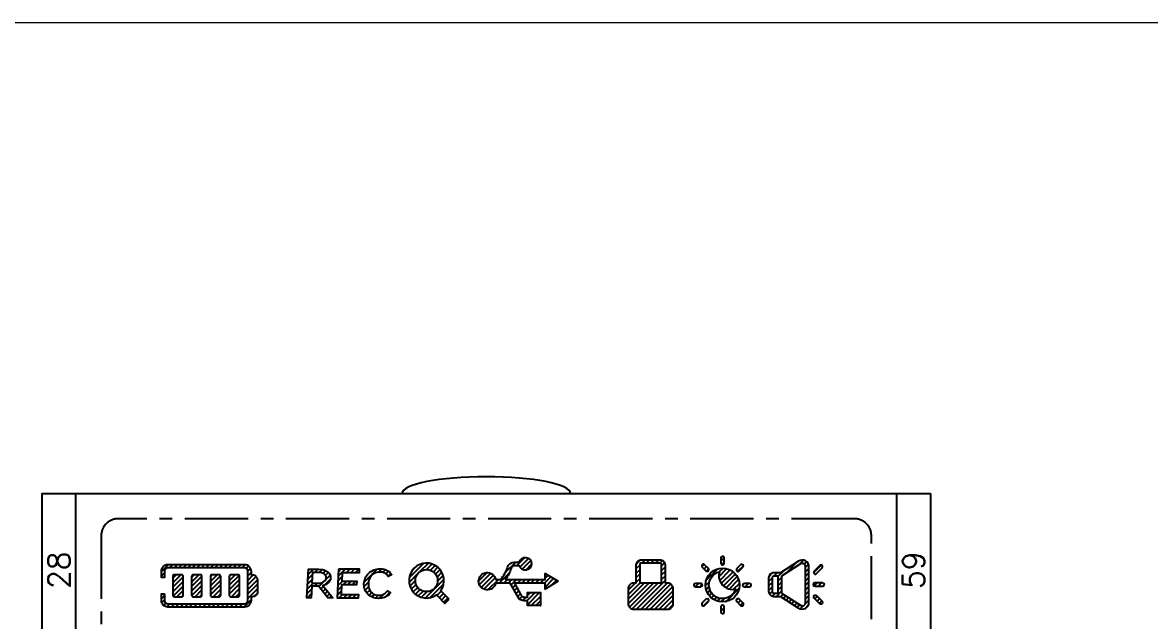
# Model space of a CAD drawing. Header units: millimetres. Extents: x 496 to 1208, y 1378 to 1539.
# Drawn here: x 1024 to 1091, y 1501.8 to 1537.3 of the extents above; entities that cross this region are included whole.
import ezdxf
from ezdxf.enums import TextEntityAlignment as Align

# ---------------------------------------------------------------- set-up
doc = ezdxf.new("R2010")
doc.units = ezdxf.units.MM
doc.header["$LTSCALE"] = 3
doc.linetypes.add('CENTER', pattern=[2, 1.25, -0.25, 0.25, -0.25])
doc.layers.add('1', color=7, linetype='Continuous')
doc.styles.add('romans', font='romans.shx')
pattern_1 = [(45, (202.90686, 3937.36203), (-0.134703842, 0.134703842), [])]

msp = doc.modelspace()

# ---------------------------------------------------------------- hatches: boundary and pattern name
at = {"linetype": 'Continuous'}
h = msp.add_hatch(dxfattribs=at)
h.set_pattern_fill('ANSI31', color=256, scale=0.06, style=0)
h.set_pattern_definition(pattern_1)
h.paths.add_polyline_path([(1032.451, 1503.388), (1032.451, 1502.998, 0.414214), (1032.646, 1502.804), (1037.194, 1502.804, 0.414214), (1037.388, 1502.998), (1037.388, 1504.75, 0.414214), (1037.194, 1504.944), (1032.646, 1504.944, 0.414214), (1032.451, 1504.75), (1032.451, 1504.36), (1032.257, 1504.36), (1032.257, 1504.75, -0.414214), (1032.646, 1505.139), (1037.194, 1505.139, -0.414214), (1037.583, 1504.75), (1037.583, 1504.524, -0.136048), (1037.781, 1504.502, -0.303347), (1037.961, 1504.232), (1037.961, 1503.516, -0.414214), (1037.669, 1503.224), (1037.583, 1503.224), (1037.583, 1502.998, -0.414214), (1037.194, 1502.609), (1032.646, 1502.609, -0.414214), (1032.257, 1502.998), (1032.257, 1503.388)])
h = msp.add_hatch(dxfattribs=at)
h.set_pattern_fill('ANSI31', color=256, scale=0.06, style=0)
h.set_pattern_definition(pattern_1)
h.paths.add_polyline_path([(1049.077, 1502.822), (1048.582, 1503.328, -11.410672), (1048.84, 1503.581), (1049.335, 1503.074)])
h.paths.add_polyline_path([(1047.996, 1504.844, -1), (1047.996, 1503.527, -1)])
h = msp.add_hatch(dxfattribs=at)
h.set_pattern_fill('ANSI31', color=256, scale=0.06, style=0)
h.set_pattern_definition(pattern_1)
h.paths.add_polyline_path([(1055.808, 1504.143), (1055.037, 1503.674), (1055.037, 1504.033), (1053.219, 1504.033), (1053.623, 1503.305, 0.272325), (1053.798, 1503.202), (1053.99, 1503.202), (1053.99, 1503.466), (1054.755, 1503.466), (1054.755, 1502.703), (1053.99, 1502.703), (1053.99, 1502.982), (1053.798, 1502.982, -0.272325), (1053.431, 1503.198), (1052.967, 1504.033), (1052.107, 1504.033, -9.273603), (1052.107, 1504.253), (1052.398, 1504.253, 0.113429), (1052.808, 1504.983, -0.332585), (1053.211, 1505.284), (1053.5, 1505.284, -6.674537), (1053.503, 1505.064), (1053.211, 1505.064, 0.332585), (1053.019, 1504.921, -0.090167), (1052.683, 1504.253), (1055.037, 1504.253), (1055.037, 1504.612)])
h = msp.add_hatch(dxfattribs=at)
h.set_pattern_fill('ANSI31', color=256, scale=0.06, style=0)
h.set_pattern_definition(pattern_1)
h.paths.add_polyline_path([(1059.992, 1503.746, -0.414214), (1060.292, 1504.046), (1060.451, 1504.046), (1060.451, 1505.118, -0.414214), (1060.751, 1505.418), (1061.855, 1505.418, -0.414214), (1062.155, 1505.118), (1062.155, 1504.046, -0.069912), (1062.373, 1504.04, -0.357806), (1062.614, 1503.746), (1062.614, 1502.77, -0.414214), (1062.314, 1502.47), (1060.292, 1502.47, -0.414214), (1059.992, 1502.77)])
h.paths.add_polyline_path([(1060.651, 1505.118, -0.414214), (1060.751, 1505.218), (1061.855, 1505.218, -0.414214), (1061.955, 1505.118), (1061.955, 1504.046), (1060.651, 1504.046)])
h = msp.add_hatch(dxfattribs=at)
h.set_pattern_fill('ANSI31', color=256, scale=0.06, style=0)
h.set_pattern_definition(pattern_1)
h.paths.add_polyline_path([(1064.363, 1504.985, -1), (1064.505, 1505.126), (1064.727, 1504.904, -1), (1064.586, 1504.762)])
h = msp.add_hatch(dxfattribs=at)
h.set_pattern_fill('ANSI31', color=256, scale=0.06, style=0)
h.set_pattern_definition(pattern_1)
h.paths.add_polyline_path([(1065.47, 1505.526, -1), (1065.67, 1505.526), (1065.67, 1505.211, -1), (1065.47, 1505.211)])
h = msp.add_hatch(dxfattribs=at)
h.set_pattern_fill('ANSI31', color=256, scale=0.06, style=0)
h.set_pattern_definition(pattern_1)
h.paths.add_polyline_path([(1066.636, 1505.126, -1), (1066.777, 1504.985), (1066.555, 1504.762, -1), (1066.413, 1504.904)])
h = msp.add_hatch(dxfattribs=at)
h.set_pattern_fill('ANSI31', color=256, scale=0.06, style=0)
h.set_pattern_definition(pattern_1)
h.paths.add_polyline_path([(1068.605, 1503.244, -0.414214), (1068.305, 1503.544), (1068.305, 1504.344, -0.414214), (1068.605, 1504.644), (1069.018, 1504.644), (1070.08, 1505.336, -0.595486), (1070.699, 1505.001), (1070.699, 1502.887, -0.595486), (1070.08, 1502.552), (1069.018, 1503.244)])
h.paths.add_polyline_path([(1069.078, 1504.444), (1070.19, 1505.169, -0.595486), (1070.499, 1505.001), (1070.499, 1502.887, -0.595486), (1070.19, 1502.719), (1069.078, 1503.444)])
h.paths.add_polyline_path([(1068.605, 1503.444, -0.414214), (1068.505, 1503.544), (1068.505, 1504.344, -0.414214), (1068.605, 1504.444), (1068.878, 1504.444), (1068.878, 1503.444)])
h = msp.add_hatch(dxfattribs=at)
h.set_pattern_fill('ANSI31', color=256, scale=0.06, style=0)
h.set_pattern_definition(pattern_1)
h.paths.add_polyline_path([(1071.341, 1505.076, -1), (1071.482, 1504.934), (1071.146, 1504.598, -1), (1071.005, 1504.739)])
h = msp.add_hatch(dxfattribs=at)
h.set_pattern_fill('ANSI31', color=256, scale=0.06, style=0)
h.set_pattern_definition(pattern_1)
h.paths.add_polyline_path([(1032.937, 1503.32), (1032.937, 1504.428, -0.414214), (1033.035, 1504.526), (1033.453, 1504.526, -0.414214), (1033.55, 1504.428), (1033.55, 1503.32, -0.414214), (1033.453, 1503.223), (1033.035, 1503.223, -0.414214)])
h = msp.add_hatch(dxfattribs=at)
h.set_pattern_fill('ANSI31', color=256, scale=0.06, style=0)
h.set_pattern_definition(pattern_1)
h.paths.add_polyline_path([(1034.055, 1503.32), (1034.055, 1504.428, -0.414214), (1034.152, 1504.526), (1034.57, 1504.526, -0.414214), (1034.667, 1504.428), (1034.667, 1503.32, -0.414214), (1034.57, 1503.223), (1034.152, 1503.223, -0.414214)])
h = msp.add_hatch(dxfattribs=at)
h.set_pattern_fill('ANSI31', color=256, scale=0.06, style=0)
h.set_pattern_definition(pattern_1)
h.paths.add_polyline_path([(1035.172, 1503.32), (1035.172, 1504.428, -0.414214), (1035.269, 1504.526), (1035.688, 1504.526, -0.414214), (1035.785, 1504.428), (1035.785, 1503.32, -0.414214), (1035.688, 1503.223), (1035.269, 1503.223, -0.414214)])
h = msp.add_hatch(dxfattribs=at)
h.set_pattern_fill('ANSI31', color=256, scale=0.06, style=0)
h.set_pattern_definition(pattern_1)
h.paths.add_polyline_path([(1036.29, 1503.32), (1036.29, 1504.428, -0.414214), (1036.387, 1504.526), (1036.805, 1504.526, -0.414214), (1036.902, 1504.428), (1036.902, 1503.32, -0.414214), (1036.805, 1503.223), (1036.387, 1503.223, -0.414214)])
h = msp.add_hatch(dxfattribs=at)
h.set_pattern_fill('ANSI31', color=256, scale=0.06, style=0)
h.set_pattern_definition(pattern_1)
h.paths.add_polyline_path([(1042.289, 1504.266), (1042.262, 1504.188), (1042.219, 1504.116), (1042.172, 1504.063), (1042.106, 1504.005), (1042.03, 1503.956), (1041.942, 1503.916), (1041.849, 1503.886), (1042.442, 1503.155), (1042.139, 1503.155), (1041.585, 1503.852), (1041.182, 1503.852), (1041.146, 1503.155), (1040.898, 1503.155), (1040.987, 1504.855), (1041.613, 1504.855), (1041.716, 1504.85), (1041.814, 1504.838), (1041.906, 1504.817), (1041.982, 1504.791), (1042.068, 1504.75), (1042.143, 1504.701), (1042.204, 1504.642), (1042.226, 1504.615), (1042.267, 1504.544), (1042.292, 1504.469), (1042.302, 1504.387), (1042.301, 1504.351)])
h.paths.add_polyline_path([(1041.225, 1504.673), (1041.573, 1504.673), (1041.681, 1504.668), (1041.779, 1504.651), (1041.862, 1504.623), (1041.929, 1504.585), (1041.95, 1504.568), (1042.003, 1504.505), (1042.033, 1504.433), (1042.039, 1504.351), (1042.038, 1504.328), (1042.017, 1504.248), (1041.972, 1504.179), (1041.906, 1504.12), (1041.836, 1504.083), (1041.751, 1504.055), (1041.652, 1504.038), (1041.539, 1504.032), (1041.191, 1504.032)])
h = msp.add_hatch(dxfattribs=at)
h.set_pattern_fill('ANSI31', color=256, scale=0.06, style=0)
h.set_pattern_definition(pattern_1)
h.paths.add_polyline_path([(1044.023, 1504.857), (1044.013, 1504.673), (1043.011, 1504.673), (1042.983, 1504.125), (1043.879, 1504.125), (1043.869, 1503.942), (1042.973, 1503.942), (1042.941, 1503.339), (1043.973, 1503.339), (1043.964, 1503.155), (1042.684, 1503.155), (1042.774, 1504.857)])
h = msp.add_hatch(dxfattribs=at)
h.set_pattern_fill('ANSI31', color=256, scale=0.06, style=0)
h.set_pattern_definition(pattern_1)
h.paths.add_polyline_path([(1045.045, 1504.667), (1044.955, 1504.637), (1044.892, 1504.606), (1044.815, 1504.556), (1044.748, 1504.497), (1044.69, 1504.429), (1044.648, 1504.364), (1044.611, 1504.293), (1044.582, 1504.217), (1044.561, 1504.135), (1044.549, 1504.05), (1044.546, 1504.007), (1044.546, 1503.919), (1044.553, 1503.836), (1044.57, 1503.757), (1044.595, 1503.684), (1044.61, 1503.649), (1044.653, 1503.573), (1044.704, 1503.505), (1044.767, 1503.448), (1044.828, 1503.406), (1044.91, 1503.366), (1044.998, 1503.339), (1045.092, 1503.324), (1045.169, 1503.32), (1045.268, 1503.326), (1045.358, 1503.345), (1045.44, 1503.374), (1045.516, 1503.417), (1045.583, 1503.471), (1045.644, 1503.537), (1045.673, 1503.578), (1045.867, 1503.48), (1045.817, 1503.407), (1045.758, 1503.342), (1045.688, 1503.284), (1045.609, 1503.234), (1045.587, 1503.223), (1045.501, 1503.186), (1045.411, 1503.158), (1045.315, 1503.14), (1045.215, 1503.13), (1045.165, 1503.129), (1045.064, 1503.134), (1044.969, 1503.147), (1044.878, 1503.169), (1044.79, 1503.199), (1044.706, 1503.237), (1044.7, 1503.241), (1044.624, 1503.287), (1044.555, 1503.341), (1044.494, 1503.399), (1044.438, 1503.466), (1044.391, 1503.538), (1044.383, 1503.552), (1044.347, 1503.623), (1044.32, 1503.698), (1044.299, 1503.775), (1044.288, 1503.856), (1044.283, 1503.941), (1044.284, 1504.007), (1044.293, 1504.094), (1044.307, 1504.178), (1044.33, 1504.257), (1044.36, 1504.335), (1044.398, 1504.408), (1044.43, 1504.462), (1044.485, 1504.535), (1044.546, 1504.603), (1044.612, 1504.663), (1044.685, 1504.718), (1044.765, 1504.765), (1044.781, 1504.773), (1044.868, 1504.812), (1044.958, 1504.842), (1045.053, 1504.863), (1045.15, 1504.877), (1045.25, 1504.882), (1045.256, 1504.882), (1045.359, 1504.877), (1045.455, 1504.863), (1045.546, 1504.841), (1045.63, 1504.808), (1045.669, 1504.789), (1045.746, 1504.741), (1045.812, 1504.686), (1045.868, 1504.622), (1045.913, 1504.551), (1045.923, 1504.531), (1045.717, 1504.434), (1045.669, 1504.507), (1045.612, 1504.568), (1045.546, 1504.616), (1045.471, 1504.653), (1045.387, 1504.677), (1045.295, 1504.69), (1045.241, 1504.692), (1045.14, 1504.686)])
h = msp.add_hatch(dxfattribs=at)
h.set_pattern_fill('ANSI31', color=256, scale=0.06, style=0)
h.set_pattern_definition(pattern_1)
h.paths.add_polyline_path([(1065.57, 1504.926, -1), (1065.57, 1502.912, -1)])
h.paths.add_polyline_path([(1065.388, 1504.705, 0.57735), (1066.342, 1503.684, -1.732051)])
h = msp.add_hatch(dxfattribs=at)
h.set_pattern_fill('ANSI31', color=256, scale=0.06, style=0)
h.set_pattern_definition(pattern_1)
h.paths.add_polyline_path([(1063.964, 1503.819, -1), (1063.964, 1504.019), (1064.278, 1504.019, -1), (1064.278, 1503.819)])
h = msp.add_hatch(dxfattribs=at)
h.set_pattern_fill('ANSI31', color=256, scale=0.06, style=0)
h.set_pattern_definition(pattern_1)
h.paths.add_polyline_path([(1067.177, 1504.019, -1), (1067.177, 1503.819), (1066.863, 1503.819, -1), (1066.863, 1504.019)])
h = msp.add_hatch(dxfattribs=at)
h.set_pattern_fill('ANSI31', color=256, scale=0.06, style=0)
h.set_pattern_definition(pattern_1)
h.paths.add_polyline_path([(1071.518, 1504.044, -1), (1071.518, 1503.844), (1071.042, 1503.844, -1), (1071.042, 1504.044)])
h = msp.add_hatch(dxfattribs=at)
h.set_pattern_fill('ANSI31', color=256, scale=0.06, style=0)
h.set_pattern_definition(pattern_1)
h.paths.add_polyline_path([(1064.505, 1502.712, -1), (1064.363, 1502.854), (1064.586, 1503.076, -1), (1064.727, 1502.935)])
h = msp.add_hatch(dxfattribs=at)
h.set_pattern_fill('ANSI31', color=256, scale=0.06, style=0)
h.set_pattern_definition(pattern_1)
h.paths.add_polyline_path([(1066.777, 1502.854, -1), (1066.636, 1502.712), (1066.413, 1502.935, -1), (1066.555, 1503.076)])
h = msp.add_hatch(dxfattribs=at)
h.set_pattern_fill('ANSI31', color=256, scale=0.06, style=0)
h.set_pattern_definition(pattern_1)
h.paths.add_polyline_path([(1071.005, 1503.149, -1), (1071.146, 1503.29), (1071.482, 1502.954, -1), (1071.341, 1502.812)])
h = msp.add_hatch(dxfattribs=at)
h.set_pattern_fill('ANSI31', color=256, scale=0.06, style=0)
h.set_pattern_definition(pattern_1)
h.paths.add_polyline_path([(1065.67, 1502.312, -1), (1065.47, 1502.312), (1065.47, 1502.627, -1), (1065.67, 1502.627)])

# ---------------------------------------------------------------- linework, layer by layer
msp.add_lwpolyline([(1077.905, 1509.351), (1077.905, 1445.391), (1025.185, 1445.391), (1025.185, 1509.351)], close=True)
for points in [[(1027.185, 1445.391), (1027.185, 1509.351)], [(1075.905, 1445.391), (1075.905, 1509.351)]]:
    msp.add_lwpolyline(points)
at = {"linetype": 'CENTER'}
msp.add_lwpolyline([(1073.405, 1507.851), (1029.685, 1507.851, 0.414214), (1028.685, 1506.851), (1028.685, 1447.891, 0.414214), (1029.685, 1446.891), (1073.405, 1446.891, 0.414214), (1074.405, 1447.891), (1074.405, 1506.851, 0.414214)], format="xyb", close=True, dxfattribs=at)
at = {"linetype": 'Continuous'}
for points in [[(1032.451, 1503.388), (1032.451, 1502.998, 0.414214), (1032.646, 1502.804), (1037.194, 1502.804, 0.414214), (1037.388, 1502.998), (1037.388, 1504.75, 0.414214), (1037.194, 1504.944), (1032.646, 1504.944, 0.414214), (1032.451, 1504.75), (1032.451, 1504.36), (1032.257, 1504.36), (1032.257, 1504.75, -0.414214), (1032.646, 1505.139), (1037.194, 1505.139, -0.414214), (1037.583, 1504.75), (1037.583, 1504.524, -0.136048), (1037.781, 1504.502, -0.303347), (1037.961, 1504.232), (1037.961, 1503.516, -0.414214), (1037.669, 1503.224), (1037.583, 1503.224), (1037.583, 1502.998, -0.414214), (1037.194, 1502.609), (1032.646, 1502.609, -0.414214), (1032.257, 1502.998), (1032.257, 1503.388)], [(1049.335, 1503.074), (1048.84, 1503.581, 11.410672), (1048.582, 1503.328), (1049.077, 1502.822)], [(1055.808, 1504.143), (1055.037, 1503.674), (1055.037, 1504.033), (1053.219, 1504.033), (1053.623, 1503.305, 0.272325), (1053.798, 1503.202), (1053.99, 1503.202), (1053.99, 1503.466), (1054.755, 1503.466), (1054.755, 1502.703), (1053.99, 1502.703), (1053.99, 1502.982), (1053.798, 1502.982, -0.272325), (1053.431, 1503.198), (1052.967, 1504.033), (1052.107, 1504.033, -9.273603), (1052.107, 1504.253), (1052.398, 1504.253, 0.113429), (1052.808, 1504.983, -0.332585), (1053.211, 1505.284), (1053.5, 1505.284, -6.674537), (1053.503, 1505.064), (1053.211, 1505.064, 0.332585), (1053.019, 1504.921, -0.090167), (1052.683, 1504.253), (1055.037, 1504.253), (1055.037, 1504.612)], [(1059.992, 1503.746, -0.414214), (1060.292, 1504.046), (1060.451, 1504.046), (1060.451, 1505.118, -0.414214), (1060.751, 1505.418), (1061.855, 1505.418, -0.414214), (1062.155, 1505.118), (1062.155, 1504.046, -0.069912), (1062.373, 1504.04, -0.357806), (1062.614, 1503.746), (1062.614, 1502.77, -0.414214), (1062.314, 1502.47), (1060.292, 1502.47, -0.414214), (1059.992, 1502.77)], [(1060.651, 1504.046), (1061.955, 1504.046), (1061.955, 1505.118, 0.414214), (1061.855, 1505.218), (1060.751, 1505.218, 0.414214), (1060.651, 1505.118)], [(1064.586, 1504.762, 1), (1064.727, 1504.904), (1064.505, 1505.126, 1), (1064.363, 1504.985)], [(1065.47, 1505.211, 1), (1065.67, 1505.211), (1065.67, 1505.526, 1), (1065.47, 1505.526)], [(1066.413, 1504.904, 1), (1066.555, 1504.762), (1066.777, 1504.985, 1), (1066.636, 1505.126)], [(1069.018, 1503.244), (1070.08, 1502.552, 0.595486), (1070.699, 1502.887), (1070.699, 1505.001, 0.595486), (1070.08, 1505.336), (1069.018, 1504.644), (1068.605, 1504.644, 0.414214), (1068.305, 1504.344), (1068.305, 1503.544, 0.414214), (1068.605, 1503.244)], [(1069.078, 1503.444), (1070.19, 1502.719, 0.595486), (1070.499, 1502.887), (1070.499, 1505.001, 0.595486), (1070.19, 1505.169), (1069.078, 1504.444)], [(1071.005, 1504.739, 1), (1071.146, 1504.598), (1071.482, 1504.934, 1), (1071.341, 1505.076)], [(1033.035, 1503.223), (1033.453, 1503.223, 0.414214), (1033.55, 1503.32), (1033.55, 1504.428, 0.414214), (1033.453, 1504.526), (1033.035, 1504.526, 0.414214), (1032.937, 1504.428), (1032.937, 1503.32, 0.414214)], [(1034.152, 1503.223), (1034.57, 1503.223, 0.414214), (1034.667, 1503.32), (1034.667, 1504.428, 0.414214), (1034.57, 1504.526), (1034.152, 1504.526, 0.414214), (1034.055, 1504.428), (1034.055, 1503.32, 0.414214)], [(1035.269, 1503.223), (1035.688, 1503.223, 0.414214), (1035.785, 1503.32), (1035.785, 1504.428, 0.414214), (1035.688, 1504.526), (1035.269, 1504.526, 0.414214), (1035.172, 1504.428), (1035.172, 1503.32, 0.414214)], [(1036.387, 1503.223), (1036.805, 1503.223, 0.414214), (1036.902, 1503.32), (1036.902, 1504.428, 0.414214), (1036.805, 1504.526), (1036.387, 1504.526, 0.414214), (1036.29, 1504.428), (1036.29, 1503.32, 0.414214)], [(1065.388, 1504.705, 0.57735), (1066.342, 1503.684, -1.732051)], [(1068.878, 1503.444), (1068.878, 1504.444), (1068.605, 1504.444, 0.414214), (1068.505, 1504.344), (1068.505, 1503.544, 0.414214), (1068.605, 1503.444)], [(1064.278, 1503.819, 1), (1064.278, 1504.019), (1063.964, 1504.019, 1), (1063.964, 1503.819)], [(1066.863, 1504.019, 1), (1066.863, 1503.819), (1067.177, 1503.819, 1), (1067.177, 1504.019)], [(1071.042, 1504.044, 1), (1071.042, 1503.844), (1071.518, 1503.844, 1), (1071.518, 1504.044)], [(1064.727, 1502.935, 1), (1064.586, 1503.076), (1064.363, 1502.854, 1), (1064.505, 1502.712)], [(1066.555, 1503.076, 1), (1066.413, 1502.935), (1066.636, 1502.712, 1), (1066.777, 1502.854)], [(1071.005, 1503.149, -1), (1071.146, 1503.29), (1071.482, 1502.954, -1), (1071.341, 1502.812)], [(1065.67, 1502.627, 1), (1065.47, 1502.627), (1065.47, 1502.312, 1), (1065.67, 1502.312)]]:
    msp.add_lwpolyline(points, format="xyb", close=True, dxfattribs=at)
for points in [[(1042.289, 1504.266), (1042.262, 1504.188), (1042.219, 1504.116), (1042.172, 1504.063), (1042.106, 1504.005), (1042.03, 1503.956), (1041.942, 1503.916), (1041.849, 1503.886), (1042.442, 1503.155), (1042.139, 1503.155), (1041.585, 1503.852), (1041.182, 1503.852), (1041.146, 1503.155), (1040.898, 1503.155), (1040.987, 1504.855), (1041.613, 1504.855), (1041.716, 1504.85), (1041.814, 1504.838), (1041.906, 1504.817), (1041.982, 1504.791), (1042.068, 1504.75), (1042.143, 1504.701), (1042.204, 1504.642), (1042.226, 1504.615), (1042.267, 1504.544), (1042.292, 1504.469), (1042.302, 1504.387), (1042.301, 1504.351)], [(1041.191, 1504.032), (1041.539, 1504.032), (1041.652, 1504.038), (1041.751, 1504.055), (1041.836, 1504.083), (1041.906, 1504.12), (1041.972, 1504.179), (1042.017, 1504.248), (1042.038, 1504.328), (1042.039, 1504.351), (1042.033, 1504.433), (1042.003, 1504.505), (1041.95, 1504.568), (1041.929, 1504.585), (1041.862, 1504.623), (1041.779, 1504.651), (1041.681, 1504.668), (1041.573, 1504.673), (1041.225, 1504.673)], [(1042.774, 1504.857), (1042.684, 1503.155), (1043.964, 1503.155), (1043.973, 1503.339), (1042.941, 1503.339), (1042.973, 1503.942), (1043.869, 1503.942), (1043.879, 1504.125), (1042.983, 1504.125), (1043.011, 1504.673), (1044.013, 1504.673), (1044.023, 1504.857)], [(1045.045, 1504.667), (1044.955, 1504.637), (1044.892, 1504.606), (1044.815, 1504.556), (1044.748, 1504.497), (1044.69, 1504.429), (1044.648, 1504.364), (1044.611, 1504.293), (1044.582, 1504.217), (1044.561, 1504.135), (1044.549, 1504.05), (1044.546, 1504.007), (1044.546, 1503.919), (1044.553, 1503.836), (1044.57, 1503.757), (1044.595, 1503.684), (1044.61, 1503.649), (1044.653, 1503.573), (1044.704, 1503.505), (1044.767, 1503.448), (1044.828, 1503.406), (1044.91, 1503.366), (1044.998, 1503.339), (1045.092, 1503.324), (1045.169, 1503.32), (1045.268, 1503.326), (1045.358, 1503.345), (1045.44, 1503.374), (1045.516, 1503.417), (1045.583, 1503.471), (1045.644, 1503.537), (1045.673, 1503.578), (1045.867, 1503.48), (1045.817, 1503.407), (1045.758, 1503.342), (1045.688, 1503.284), (1045.609, 1503.234), (1045.587, 1503.223), (1045.501, 1503.186), (1045.411, 1503.158), (1045.315, 1503.14), (1045.215, 1503.13), (1045.165, 1503.129), (1045.064, 1503.134), (1044.969, 1503.147), (1044.878, 1503.169), (1044.79, 1503.199), (1044.706, 1503.237), (1044.7, 1503.241), (1044.624, 1503.287), (1044.555, 1503.341), (1044.494, 1503.399), (1044.438, 1503.466), (1044.391, 1503.538), (1044.383, 1503.552), (1044.347, 1503.623), (1044.32, 1503.698), (1044.299, 1503.775), (1044.288, 1503.856), (1044.283, 1503.941), (1044.284, 1504.007), (1044.293, 1504.094), (1044.307, 1504.178), (1044.33, 1504.257), (1044.36, 1504.335), (1044.398, 1504.408), (1044.43, 1504.462), (1044.485, 1504.535), (1044.546, 1504.603), (1044.612, 1504.663), (1044.685, 1504.718), (1044.765, 1504.765), (1044.781, 1504.773), (1044.868, 1504.812), (1044.958, 1504.842), (1045.053, 1504.863), (1045.15, 1504.877), (1045.25, 1504.882), (1045.256, 1504.882), (1045.359, 1504.877), (1045.455, 1504.863), (1045.546, 1504.841), (1045.63, 1504.808), (1045.669, 1504.789), (1045.746, 1504.741), (1045.812, 1504.686), (1045.868, 1504.622), (1045.913, 1504.551), (1045.923, 1504.531), (1045.717, 1504.434), (1045.669, 1504.507), (1045.612, 1504.568), (1045.546, 1504.616), (1045.471, 1504.653), (1045.387, 1504.677), (1045.295, 1504.69), (1045.241, 1504.692), (1045.14, 1504.686)]]:
    msp.add_lwpolyline(points, close=True, dxfattribs=at)
for centre, radius in [((1047.996, 1504.185), 0.658), ((1065.57, 1503.919), 1.007)]:
    msp.add_circle(centre, radius, dxfattribs=at)
msp.add_ellipse((1051.545, 1509.351), major_axis=(-5, 0), ratio=0.2, start_param=3.141593, end_param=6.283185)
at = {"layer": '1', "lineweight": 20}
msp.add_lwpolyline([(974.34, 1537.316), (1207.781, 1537.316), (1207.781, 1377.738), (974.34, 1377.738)], close=True, dxfattribs=at)

# ---------------------------------------------------------------- texts
at = {"style": 'romans'}
for s, p in [('28', (1026.185, 1504.799)), ('59', (1076.905, 1504.799))]:
    msp.add_text(s, height=1.29, rotation=90, dxfattribs=at).set_placement(p, align=Align.MIDDLE)

doc.saveas('drawing.dxf')
